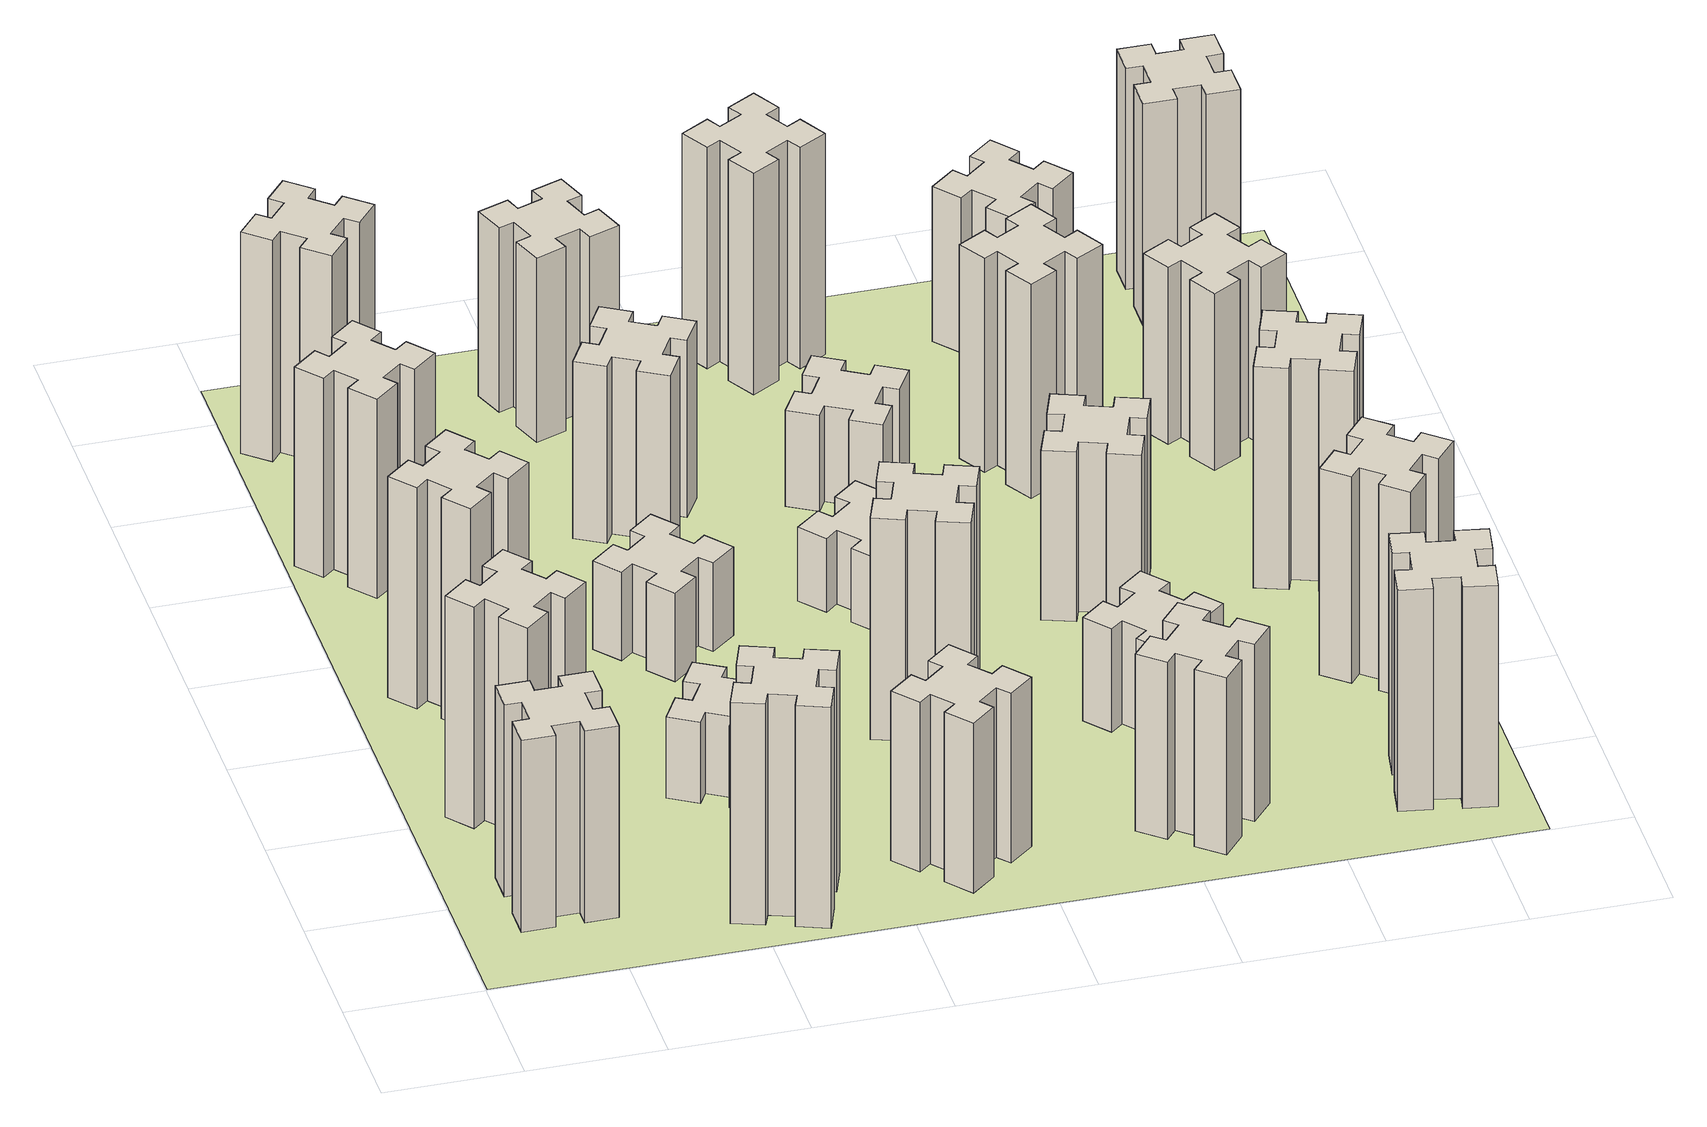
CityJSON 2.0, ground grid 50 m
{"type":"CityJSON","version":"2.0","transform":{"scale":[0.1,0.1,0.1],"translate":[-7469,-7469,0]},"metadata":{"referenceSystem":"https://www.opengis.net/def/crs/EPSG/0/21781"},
"CityObjects":{
"building1":{"type":"Building","attributes":{"class":"1000","function":"1000","usage":"1000","yearOfConstruction":2016,"roofType":"1000","measuredHeight":78,"storeysAboveGround":30,"storeysBelowGround":0},"geometry":[{"type":"Solid","lod":"1","boundaries":[[[[0,1,2,3,4,5,6,7,8,9,10,11,12,13,14,15,16,17,18,19]],[[17,16,20,21]],[[16,15,22,20]],[[15,14,23,22]],[[14,13,24,23]],[[13,12,25,24]],[[12,11,26,25]],[[11,10,27,26]],[[10,9,28,27]],[[9,8,29,28]],[[8,7,30,29]],[[7,6,31,30]],[[6,5,32,31]],[[5,4,33,32]],[[4,3,34,33]],[[3,2,35,34]],[[2,1,36,35]],[[1,0,37,36]],[[0,19,38,37]],[[19,18,39,38]],[[18,17,21,39]],[[24,25,26,27,28,29,30,31,32,33,34,35,36,37,38,39,21,20,22,23]]]]}]},
"building2":{"type":"Building","attributes":{"class":"1000","function":"1000","usage":"1000","yearOfConstruction":2016,"roofType":"1000","measuredHeight":90,"storeysAboveGround":30,"storeysBelowGround":0},"geometry":[{"type":"Solid","lod":"1","boundaries":[[[[40,41,42,43,44,45,46,47,48,49,50,51,52,53,54,55,56,57,58,59]],[[57,56,60,61]],[[56,55,62,60]],[[55,54,63,62]],[[54,53,64,63]],[[53,52,65,64]],[[52,51,66,65]],[[51,50,67,66]],[[50,49,68,67]],[[49,48,69,68]],[[48,47,70,69]],[[47,46,71,70]],[[46,45,72,71]],[[45,44,73,72]],[[44,43,74,73]],[[43,42,75,74]],[[42,41,76,75]],[[41,40,77,76]],[[40,59,78,77]],[[59,58,79,78]],[[58,57,61,79]],[[64,65,66,67,68,69,70,71,72,73,74,75,76,77,78,79,61,60,62,63]]]]}]},
"building3":{"type":"Building","attributes":{"class":"1000","function":"1000","usage":"1000","yearOfConstruction":2016,"roofType":"1000","measuredHeight":90,"storeysAboveGround":30,"storeysBelowGround":0},"geometry":[{"type":"Solid","lod":"1","boundaries":[[[[80,81,82,83,84,85,86,87,88,89,90,91,92,93,94,95,96,97,98,99]],[[97,96,100,101]],[[96,95,102,100]],[[95,94,103,102]],[[94,93,104,103]],[[93,92,105,104]],[[92,91,106,105]],[[91,90,107,106]],[[90,89,108,107]],[[89,88,109,108]],[[88,87,110,109]],[[87,86,111,110]],[[86,85,112,111]],[[85,84,113,112]],[[84,83,114,113]],[[83,82,115,114]],[[82,81,116,115]],[[81,80,117,116]],[[80,99,118,117]],[[99,98,119,118]],[[98,97,101,119]],[[104,105,106,107,108,109,110,111,112,113,114,115,116,117,118,119,101,100,102,103]]]]}]},
"building4":{"type":"Building","attributes":{"class":"1000","function":"1000","usage":"1000","yearOfConstruction":2016,"roofType":"1000","measuredHeight":81,"storeysAboveGround":30,"storeysBelowGround":0},"geometry":[{"type":"Solid","lod":"1","boundaries":[[[[120,121,122,123,124,125,126,127,128,129,130,131,132,133,134,135,136,137,138,139]],[[137,136,140,141]],[[136,135,142,140]],[[135,134,143,142]],[[134,133,144,143]],[[133,132,145,144]],[[132,131,146,145]],[[131,130,147,146]],[[130,129,148,147]],[[129,128,149,148]],[[128,127,150,149]],[[127,126,151,150]],[[126,125,152,151]],[[125,124,153,152]],[[124,123,154,153]],[[123,122,155,154]],[[122,121,156,155]],[[121,120,157,156]],[[120,139,158,157]],[[139,138,159,158]],[[138,137,141,159]],[[144,145,146,147,148,149,150,151,152,153,154,155,156,157,158,159,141,140,142,143]]]]}]},
"building5":{"type":"Building","attributes":{"class":"1000","function":"1000","usage":"1000","yearOfConstruction":2016,"roofType":"1000","measuredHeight":90,"storeysAboveGround":30,"storeysBelowGround":0},"geometry":[{"type":"Solid","lod":"1","boundaries":[[[[160,161,162,163,164,165,166,167,168,169,170,171,172,173,174,175,176,177,178,179]],[[177,176,180,181]],[[176,175,182,180]],[[175,174,183,182]],[[174,173,184,183]],[[173,172,185,184]],[[172,171,186,185]],[[171,170,187,186]],[[170,169,188,187]],[[169,168,189,188]],[[168,167,190,189]],[[167,166,191,190]],[[166,165,192,191]],[[165,164,193,192]],[[164,163,194,193]],[[163,162,195,194]],[[162,161,196,195]],[[161,160,197,196]],[[160,179,198,197]],[[179,178,199,198]],[[178,177,181,199]],[[184,185,186,187,188,189,190,191,192,193,194,195,196,197,198,199,181,180,182,183]]]]}]},
"building6":{"type":"Building","attributes":{"class":"1000","function":"1000","usage":"1000","yearOfConstruction":2016,"roofType":"1000","measuredHeight":90,"storeysAboveGround":30,"storeysBelowGround":0},"geometry":[{"type":"Solid","lod":"1","boundaries":[[[[200,201,202,203,204,205,206,207,208,209,210,211,212,213,214,215,216,217,218,219]],[[217,216,220,221]],[[216,215,222,220]],[[215,214,223,222]],[[214,213,224,223]],[[213,212,225,224]],[[212,211,226,225]],[[211,210,227,226]],[[210,209,228,227]],[[209,208,229,228]],[[208,207,230,229]],[[207,206,231,230]],[[206,205,232,231]],[[205,204,233,232]],[[204,203,234,233]],[[203,202,235,234]],[[202,201,236,235]],[[201,200,237,236]],[[200,219,238,237]],[[219,218,239,238]],[[218,217,221,239]],[[224,225,226,227,228,229,230,231,232,233,234,235,236,237,238,239,221,220,222,223]]]]}]},
"building7":{"type":"Building","attributes":{"class":"1000","function":"1000","usage":"1000","yearOfConstruction":2016,"roofType":"1000","measuredHeight":33,"storeysAboveGround":30,"storeysBelowGround":0},"geometry":[{"type":"Solid","lod":"1","boundaries":[[[[240,241,242,243,244,245,246,247,248,249,250,251,252,253,254,255,256,257,258,259]],[[257,256,260,261]],[[256,255,262,260]],[[255,254,263,262]],[[254,253,264,263]],[[253,252,265,264]],[[252,251,266,265]],[[251,250,267,266]],[[250,249,268,267]],[[249,248,269,268]],[[248,247,270,269]],[[247,246,271,270]],[[246,245,272,271]],[[245,244,273,272]],[[244,243,274,273]],[[243,242,275,274]],[[242,241,276,275]],[[241,240,277,276]],[[240,259,278,277]],[[259,258,279,278]],[[258,257,261,279]],[[264,265,266,267,268,269,270,271,272,273,274,275,276,277,278,279,261,260,262,263]]]]}]},
"building8":{"type":"Building","attributes":{"class":"1000","function":"1000","usage":"1000","yearOfConstruction":2016,"roofType":"1000","measuredHeight":36,"storeysAboveGround":30,"storeysBelowGround":0},"geometry":[{"type":"Solid","lod":"1","boundaries":[[[[280,281,282,283,284,285,286,287,288,289,290,291,292,293,294,295,296,297,298,299]],[[297,296,300,301]],[[296,295,302,300]],[[295,294,303,302]],[[294,293,304,303]],[[293,292,305,304]],[[292,291,306,305]],[[291,290,307,306]],[[290,289,308,307]],[[289,288,309,308]],[[288,287,310,309]],[[287,286,311,310]],[[286,285,312,311]],[[285,284,313,312]],[[284,283,314,313]],[[283,282,315,314]],[[282,281,316,315]],[[281,280,317,316]],[[280,299,318,317]],[[299,298,319,318]],[[298,297,301,319]],[[304,305,306,307,308,309,310,311,312,313,314,315,316,317,318,319,301,300,302,303]]]]}]},
"building9":{"type":"Building","attributes":{"class":"1000","function":"1000","usage":"1000","yearOfConstruction":2016,"roofType":"1000","measuredHeight":69,"storeysAboveGround":30,"storeysBelowGround":0},"geometry":[{"type":"Solid","lod":"1","boundaries":[[[[320,321,322,323,324,325,326,327,328,329,330,331,332,333,334,335,336,337,338,339]],[[337,336,340,341]],[[336,335,342,340]],[[335,334,343,342]],[[334,333,344,343]],[[333,332,345,344]],[[332,331,346,345]],[[331,330,347,346]],[[330,329,348,347]],[[329,328,349,348]],[[328,327,350,349]],[[327,326,351,350]],[[326,325,352,351]],[[325,324,353,352]],[[324,323,354,353]],[[323,322,355,354]],[[322,321,356,355]],[[321,320,357,356]],[[320,339,358,357]],[[339,338,359,358]],[[338,337,341,359]],[[344,345,346,347,348,349,350,351,352,353,354,355,356,357,358,359,341,340,342,343]]]]}]},
"building10":{"type":"Building","attributes":{"class":"1000","function":"1000","usage":"1000","yearOfConstruction":2016,"roofType":"1000","measuredHeight":72,"storeysAboveGround":30,"storeysBelowGround":0},"geometry":[{"type":"Solid","lod":"1","boundaries":[[[[360,361,362,363,364,365,366,367,368,369,370,371,372,373,374,375,376,377,378,379]],[[377,376,380,381]],[[376,375,382,380]],[[375,374,383,382]],[[374,373,384,383]],[[373,372,385,384]],[[372,371,386,385]],[[371,370,387,386]],[[370,369,388,387]],[[369,368,389,388]],[[368,367,390,389]],[[367,366,391,390]],[[366,365,392,391]],[[365,364,393,392]],[[364,363,394,393]],[[363,362,395,394]],[[362,361,396,395]],[[361,360,397,396]],[[360,379,398,397]],[[379,378,399,398]],[[378,377,381,399]],[[384,385,386,387,388,389,390,391,392,393,394,395,396,397,398,399,381,380,382,383]]]]}]},
"building11":{"type":"Building","attributes":{"class":"1000","function":"1000","usage":"1000","yearOfConstruction":2016,"roofType":"1000","measuredHeight":75,"storeysAboveGround":30,"storeysBelowGround":0},"geometry":[{"type":"Solid","lod":"1","boundaries":[[[[400,401,402,403,404,405,406,407,408,409,410,411,412,413,414,415,416,417,418,419]],[[417,416,420,421]],[[416,415,422,420]],[[415,414,423,422]],[[414,413,424,423]],[[413,412,425,424]],[[412,411,426,425]],[[411,410,427,426]],[[410,409,428,427]],[[409,408,429,428]],[[408,407,430,429]],[[407,406,431,430]],[[406,405,432,431]],[[405,404,433,432]],[[404,403,434,433]],[[403,402,435,434]],[[402,401,436,435]],[[401,400,437,436]],[[400,419,438,437]],[[419,418,439,438]],[[418,417,421,439]],[[424,425,426,427,428,429,430,431,432,433,434,435,436,437,438,439,421,420,422,423]]]]}]},
"building12":{"type":"Building","attributes":{"class":"1000","function":"1000","usage":"1000","yearOfConstruction":2016,"roofType":"1000","measuredHeight":90,"storeysAboveGround":30,"storeysBelowGround":0},"geometry":[{"type":"Solid","lod":"1","boundaries":[[[[440,441,442,443,444,445,446,447,448,449,450,451,452,453,454,455,456,457,458,459]],[[457,456,460,461]],[[456,455,462,460]],[[455,454,463,462]],[[454,453,464,463]],[[453,452,465,464]],[[452,451,466,465]],[[451,450,467,466]],[[450,449,468,467]],[[449,448,469,468]],[[448,447,470,469]],[[447,446,471,470]],[[446,445,472,471]],[[445,444,473,472]],[[444,443,474,473]],[[443,442,475,474]],[[442,441,476,475]],[[441,440,477,476]],[[440,459,478,477]],[[459,458,479,478]],[[458,457,461,479]],[[464,465,466,467,468,469,470,471,472,473,474,475,476,477,478,479,461,460,462,463]]]]}]},
"building13":{"type":"Building","attributes":{"class":"1000","function":"1000","usage":"1000","yearOfConstruction":2016,"roofType":"1000","measuredHeight":30,"storeysAboveGround":30,"storeysBelowGround":0},"geometry":[{"type":"Solid","lod":"1","boundaries":[[[[480,481,482,483,484,485,486,487,488,489,490,491,492,493,494,495,496,497,498,499]],[[497,496,500,501]],[[496,495,502,500]],[[495,494,503,502]],[[494,493,504,503]],[[493,492,505,504]],[[492,491,506,505]],[[491,490,507,506]],[[490,489,508,507]],[[489,488,509,508]],[[488,487,510,509]],[[487,486,511,510]],[[486,485,512,511]],[[485,484,513,512]],[[484,483,514,513]],[[483,482,515,514]],[[482,481,516,515]],[[481,480,517,516]],[[480,499,518,517]],[[499,498,519,518]],[[498,497,501,519]],[[504,505,506,507,508,509,510,511,512,513,514,515,516,517,518,519,501,500,502,503]]]]}]},
"building14":{"type":"Building","attributes":{"class":"1000","function":"1000","usage":"1000","yearOfConstruction":2016,"roofType":"1000","measuredHeight":72,"storeysAboveGround":30,"storeysBelowGround":0},"geometry":[{"type":"Solid","lod":"1","boundaries":[[[[520,521,522,523,524,525,526,527,528,529,530,531,532,533,534,535,536,537,538,539]],[[537,536,540,541]],[[536,535,542,540]],[[535,534,543,542]],[[534,533,544,543]],[[533,532,545,544]],[[532,531,546,545]],[[531,530,547,546]],[[530,529,548,547]],[[529,528,549,548]],[[528,527,550,549]],[[527,526,551,550]],[[526,525,552,551]],[[525,524,553,552]],[[524,523,554,553]],[[523,522,555,554]],[[522,521,556,555]],[[521,520,557,556]],[[520,539,558,557]],[[539,538,559,558]],[[538,537,541,559]],[[544,545,546,547,548,549,550,551,552,553,554,555,556,557,558,559,541,540,542,543]]]]}]},
"building15":{"type":"Building","attributes":{"class":"1000","function":"1000","usage":"1000","yearOfConstruction":2016,"roofType":"1000","measuredHeight":39,"storeysAboveGround":30,"storeysBelowGround":0},"geometry":[{"type":"Solid","lod":"1","boundaries":[[[[560,561,562,563,564,565,566,567,568,569,570,571,572,573,574,575,576,577,578,579]],[[577,576,580,581]],[[576,575,582,580]],[[575,574,583,582]],[[574,573,584,583]],[[573,572,585,584]],[[572,571,586,585]],[[571,570,587,586]],[[570,569,588,587]],[[569,568,589,588]],[[568,567,590,589]],[[567,566,591,590]],[[566,565,592,591]],[[565,564,593,592]],[[564,563,594,593]],[[563,562,595,594]],[[562,561,596,595]],[[561,560,597,596]],[[560,579,598,597]],[[579,578,599,598]],[[578,577,581,599]],[[584,585,586,587,588,589,590,591,592,593,594,595,596,597,598,599,581,580,582,583]]]]}]},
"building16":{"type":"Building","attributes":{"class":"1000","function":"1000","usage":"1000","yearOfConstruction":2016,"roofType":"1000","measuredHeight":90,"storeysAboveGround":30,"storeysBelowGround":0},"geometry":[{"type":"Solid","lod":"1","boundaries":[[[[600,601,602,603,604,605,606,607,608,609,610,611,612,613,614,615,616,617,618,619]],[[617,616,620,621]],[[616,615,622,620]],[[615,614,623,622]],[[614,613,624,623]],[[613,612,625,624]],[[612,611,626,625]],[[611,610,627,626]],[[610,609,628,627]],[[609,608,629,628]],[[608,607,630,629]],[[607,606,631,630]],[[606,605,632,631]],[[605,604,633,632]],[[604,603,634,633]],[[603,602,635,634]],[[602,601,636,635]],[[601,600,637,636]],[[600,619,638,637]],[[619,618,639,638]],[[618,617,621,639]],[[624,625,626,627,628,629,630,631,632,633,634,635,636,637,638,639,621,620,622,623]]]]}]},
"building17":{"type":"Building","attributes":{"class":"1000","function":"1000","usage":"1000","yearOfConstruction":2016,"roofType":"1000","measuredHeight":42,"storeysAboveGround":30,"storeysBelowGround":0},"geometry":[{"type":"Solid","lod":"1","boundaries":[[[[640,641,642,643,644,645,646,647,648,649,650,651,652,653,654,655,656,657,658,659]],[[657,656,660,661]],[[656,655,662,660]],[[655,654,663,662]],[[654,653,664,663]],[[653,652,665,664]],[[652,651,666,665]],[[651,650,667,666]],[[650,649,668,667]],[[649,648,669,668]],[[648,647,670,669]],[[647,646,671,670]],[[646,645,672,671]],[[645,644,673,672]],[[644,643,674,673]],[[643,642,675,674]],[[642,641,676,675]],[[641,640,677,676]],[[640,659,678,677]],[[659,658,679,678]],[[658,657,661,679]],[[664,665,666,667,668,669,670,671,672,673,674,675,676,677,678,679,661,660,662,663]]]]}]},
"building18":{"type":"Building","attributes":{"class":"1000","function":"1000","usage":"1000","yearOfConstruction":2016,"roofType":"1000","measuredHeight":69,"storeysAboveGround":30,"storeysBelowGround":0},"geometry":[{"type":"Solid","lod":"1","boundaries":[[[[680,681,682,683,684,685,686,687,688,689,690,691,692,693,694,695,696,697,698,699]],[[697,696,700,701]],[[696,695,702,700]],[[695,694,703,702]],[[694,693,704,703]],[[693,692,705,704]],[[692,691,706,705]],[[691,690,707,706]],[[690,689,708,707]],[[689,688,709,708]],[[688,687,710,709]],[[687,686,711,710]],[[686,685,712,711]],[[685,684,713,712]],[[684,683,714,713]],[[683,682,715,714]],[[682,681,716,715]],[[681,680,717,716]],[[680,699,718,717]],[[699,698,719,718]],[[698,697,701,719]],[[704,705,706,707,708,709,710,711,712,713,714,715,716,717,718,719,701,700,702,703]]]]}]},
"building19":{"type":"Building","attributes":{"class":"1000","function":"1000","usage":"1000","yearOfConstruction":2016,"roofType":"1000","measuredHeight":87,"storeysAboveGround":30,"storeysBelowGround":0},"geometry":[{"type":"Solid","lod":"1","boundaries":[[[[720,721,722,723,724,725,726,727,728,729,730,731,732,733,734,735,736,737,738,739]],[[737,736,740,741]],[[736,735,742,740]],[[735,734,743,742]],[[734,733,744,743]],[[733,732,745,744]],[[732,731,746,745]],[[731,730,747,746]],[[730,729,748,747]],[[729,728,749,748]],[[728,727,750,749]],[[727,726,751,750]],[[726,725,752,751]],[[725,724,753,752]],[[724,723,754,753]],[[723,722,755,754]],[[722,721,756,755]],[[721,720,757,756]],[[720,739,758,757]],[[739,738,759,758]],[[738,737,741,759]],[[744,745,746,747,748,749,750,751,752,753,754,755,756,757,758,759,741,740,742,743]]]]}]},
"building20":{"type":"Building","attributes":{"class":"1000","function":"1000","usage":"1000","yearOfConstruction":2016,"roofType":"1000","measuredHeight":90,"storeysAboveGround":30,"storeysBelowGround":0},"geometry":[{"type":"Solid","lod":"1","boundaries":[[[[760,761,762,763,764,765,766,767,768,769,770,771,772,773,774,775,776,777,778,779]],[[777,776,780,781]],[[776,775,782,780]],[[775,774,783,782]],[[774,773,784,783]],[[773,772,785,784]],[[772,771,786,785]],[[771,770,787,786]],[[770,769,788,787]],[[769,768,789,788]],[[768,767,790,789]],[[767,766,791,790]],[[766,765,792,791]],[[765,764,793,792]],[[764,763,794,793]],[[763,762,795,794]],[[762,761,796,795]],[[761,760,797,796]],[[760,779,798,797]],[[779,778,799,798]],[[778,777,781,799]],[[784,785,786,787,788,789,790,791,792,793,794,795,796,797,798,799,781,780,782,783]]]]}]},
"building21":{"type":"Building","attributes":{"class":"1000","function":"1000","usage":"1000","yearOfConstruction":2016,"roofType":"1000","measuredHeight":63,"storeysAboveGround":30,"storeysBelowGround":0},"geometry":[{"type":"Solid","lod":"1","boundaries":[[[[800,801,802,803,804,805,806,807,808,809,810,811,812,813,814,815,816,817,818,819]],[[817,816,820,821]],[[816,815,822,820]],[[815,814,823,822]],[[814,813,824,823]],[[813,812,825,824]],[[812,811,826,825]],[[811,810,827,826]],[[810,809,828,827]],[[809,808,829,828]],[[808,807,830,829]],[[807,806,831,830]],[[806,805,832,831]],[[805,804,833,832]],[[804,803,834,833]],[[803,802,835,834]],[[802,801,836,835]],[[801,800,837,836]],[[800,819,838,837]],[[819,818,839,838]],[[818,817,821,839]],[[824,825,826,827,828,829,830,831,832,833,834,835,836,837,838,839,821,820,822,823]]]]}]},
"building22":{"type":"Building","attributes":{"class":"1000","function":"1000","usage":"1000","yearOfConstruction":2016,"roofType":"1000","measuredHeight":84,"storeysAboveGround":30,"storeysBelowGround":0},"geometry":[{"type":"Solid","lod":"1","boundaries":[[[[840,841,842,843,844,845,846,847,848,849,850,851,852,853,854,855,856,857,858,859]],[[857,856,860,861]],[[856,855,862,860]],[[855,854,863,862]],[[854,853,864,863]],[[853,852,865,864]],[[852,851,866,865]],[[851,850,867,866]],[[850,849,868,867]],[[849,848,869,868]],[[848,847,870,869]],[[847,846,871,870]],[[846,845,872,871]],[[845,844,873,872]],[[844,843,874,873]],[[843,842,875,874]],[[842,841,876,875]],[[841,840,877,876]],[[840,859,878,877]],[[859,858,879,878]],[[858,857,861,879]],[[864,865,866,867,868,869,870,871,872,873,874,875,876,877,878,879,861,860,862,863]]]]}]},
"building23":{"type":"Building","attributes":{"class":"1000","function":"1000","usage":"1000","yearOfConstruction":2016,"roofType":"1000","measuredHeight":90,"storeysAboveGround":30,"storeysBelowGround":0},"geometry":[{"type":"Solid","lod":"1","boundaries":[[[[880,881,882,883,884,885,886,887,888,889,890,891,892,893,894,895,896,897,898,899]],[[897,896,900,901]],[[896,895,902,900]],[[895,894,903,902]],[[894,893,904,903]],[[893,892,905,904]],[[892,891,906,905]],[[891,890,907,906]],[[890,889,908,907]],[[889,888,909,908]],[[888,887,910,909]],[[887,886,911,910]],[[886,885,912,911]],[[885,884,913,912]],[[884,883,914,913]],[[883,882,915,914]],[[882,881,916,915]],[[881,880,917,916]],[[880,899,918,917]],[[899,898,919,918]],[[898,897,901,919]],[[904,905,906,907,908,909,910,911,912,913,914,915,916,917,918,919,901,900,902,903]]]]}]},
"building24":{"type":"Building","attributes":{"class":"1000","function":"1000","usage":"1000","yearOfConstruction":2016,"roofType":"1000","measuredHeight":72,"storeysAboveGround":30,"storeysBelowGround":0},"geometry":[{"type":"Solid","lod":"1","boundaries":[[[[920,921,922,923,924,925,926,927,928,929,930,931,932,933,934,935,936,937,938,939]],[[937,936,940,941]],[[936,935,942,940]],[[935,934,943,942]],[[934,933,944,943]],[[933,932,945,944]],[[932,931,946,945]],[[931,930,947,946]],[[930,929,948,947]],[[929,928,949,948]],[[928,927,950,949]],[[927,926,951,950]],[[926,925,952,951]],[[925,924,953,952]],[[924,923,954,953]],[[923,922,955,954]],[[922,921,956,955]],[[921,920,957,956]],[[920,939,958,957]],[[939,938,959,958]],[[938,937,941,959]],[[944,945,946,947,948,949,950,951,952,953,954,955,956,957,958,959,941,940,942,943]]]]}]},
"building25":{"type":"Building","attributes":{"class":"1000","function":"1000","usage":"1000","yearOfConstruction":2016,"roofType":"1000","measuredHeight":90,"storeysAboveGround":30,"storeysBelowGround":0},"geometry":[{"type":"Solid","lod":"1","boundaries":[[[[960,961,962,963,964,965,966,967,968,969,970,971,972,973,974,975,976,977,978,979]],[[977,976,980,981]],[[976,975,982,980]],[[975,974,983,982]],[[974,973,984,983]],[[973,972,985,984]],[[972,971,986,985]],[[971,970,987,986]],[[970,969,988,987]],[[969,968,989,988]],[[968,967,990,989]],[[967,966,991,990]],[[966,965,992,991]],[[965,964,993,992]],[[964,963,994,993]],[[963,962,995,994]],[[962,961,996,995]],[[961,960,997,996]],[[960,979,998,997]],[[979,978,999,998]],[[978,977,981,999]],[[984,985,986,987,988,989,990,991,992,993,994,995,996,997,998,999,981,980,982,983]]]]}]},
"landuse1":{"type":"LandUse","attributes":{"name":"plot1","function":"1010"},"geometry":[{"type":"MultiSurface","lod":"1","boundaries":[[[1000,1001,1002,1003]]]}]}
},
"vertices":[
[265,525,0],[265,425,0],[205,425,0],[205,305,0],[325,305,0],[325,365,0],[425,365,0],[425,305,0],[545,305,0],[545,425,0],[485,425,0],[485,525,0],[545,525,0],[545,645,0],[425,645,0],[425,585,0],[325,585,0],[325,645,0],[205,645,0],[205,525,0],[325,585,780],[325,645,780],[425,585,780],[425,645,780],[545,645,780],[545,525,780],[485,525,780],[485,425,780],[545,425,780],[545,305,780],[425,305,780],[425,365,780],[325,365,780],[325,305,780],[205,305,780],[205,425,780],[265,425,780],[265,525,780],[205,525,780],[205,645,780],
[492,1048,0],[427,1124,0],[473,1163,0],[396,1255,0],[304,1178,0],[343,1132,0],[266,1067,0],[228,1113,0],[136,1036,0],[213,944,0],[259,983,0],[323,906,0],[277,868,0],[354,776,0],[446,853,0],[408,899,0],[484,963,0],[523,917,0],[615,994,0],[538,1086,0],[484,963,900],[523,917,900],[408,899,900],[446,853,900],[354,776,900],[277,868,900],[323,906,900],[259,983,900],[213,944,900],[136,1036,900],[228,1113,900],[266,1067,900],[343,1132,900],[304,1178,900],[396,1255,900],[473,1163,900],[427,1124,900],[492,1048,900],[538,1086,900],[615,994,900],
[492,1788,0],[427,1864,0],[473,1903,0],[396,1995,0],[304,1918,0],[343,1872,0],[266,1807,0],[228,1853,0],[136,1776,0],[213,1684,0],[259,1723,0],[323,1646,0],[277,1608,0],[354,1516,0],[446,1593,0],[408,1639,0],[484,1703,0],[523,1657,0],[615,1734,0],[538,1826,0],[484,1703,900],[523,1657,900],[408,1639,900],[446,1593,900],[354,1516,900],[277,1608,900],[323,1646,900],[259,1723,900],[213,1684,900],[136,1776,900],[228,1853,900],[266,1807,900],[343,1872,900],[304,1918,900],[396,1995,900],[473,1903,900],[427,1864,900],[492,1788,900],[538,1826,900],[615,1734,900],
[243,2712,0],[166,2647,0],[128,2693,0],[36,2616,0],[113,2524,0],[159,2563,0],[223,2486,0],[177,2448,0],[254,2356,0],[346,2433,0],[308,2479,0],[384,2543,0],[423,2497,0],[515,2574,0],[438,2666,0],[392,2628,0],[327,2704,0],[373,2743,0],[296,2835,0],[204,2758,0],[327,2704,810],[373,2743,810],[392,2628,810],[438,2666,810],[515,2574,810],[423,2497,810],[384,2543,810],[308,2479,810],[346,2433,810],[254,2356,810],[177,2448,810],[223,2486,810],[159,2563,810],[113,2524,810],[36,2616,810],[128,2693,810],[166,2647,810],[243,2712,810],[204,2758,810],[296,2835,810],
[1029,360,0],[995,266,0],[939,287,0],[897,174,0],[1010,133,0],[1031,189,0],[1125,155,0],[1104,99,0],[1217,57,0],[1258,170,0],[1202,191,0],[1236,285,0],[1292,264,0],[1333,377,0],[1220,418,0],[1200,362,0],[1106,396,0],[1127,452,0],[1014,493,0],[973,380,0],[1106,396,900],[1127,452,900],[1200,362,900],[1220,418,900],[1333,377,900],[1292,264,900],[1236,285,900],[1202,191,900],[1258,170,900],[1217,57,900],[1104,99,900],[1125,155,900],[1031,189,900],[1010,133,900],[897,174,900],[939,287,900],[995,266,900],[1029,360,900],[973,380,900],[1014,493,900],
[384,3387,0],[308,3452,0],[346,3498,0],[254,3575,0],[177,3483,0],[223,3444,0],[159,3368,0],[113,3406,0],[36,3314,0],[128,3237,0],[166,3283,0],[243,3219,0],[204,3173,0],[296,3096,0],[373,3188,0],[327,3226,0],[392,3303,0],[438,3264,0],[515,3356,0],[423,3433,0],[392,3303,900],[438,3264,900],[327,3226,900],[373,3188,900],[296,3096,900],[204,3173,900],[243,3219,900],[166,3283,900],[128,3237,900],[36,3314,900],[113,3406,900],[159,3368,900],[223,3444,900],[177,3483,900],[254,3575,900],[346,3498,900],[308,3452,900],[384,3387,900],[423,3433,900],[515,3356,900],
[1186,917,0],[1236,1004,0],[1288,974,0],[1348,1078,0],[1244,1138,0],[1214,1086,0],[1127,1136,0],[1157,1188,0],[1053,1248,0],[993,1144,0],[1045,1114,0],[995,1027,0],[943,1057,0],[883,953,0],[987,893,0],[1017,945,0],[1104,895,0],[1074,843,0],[1178,783,0],[1238,887,0],[1104,895,330],[1074,843,330],[1017,945,330],[987,893,330],[883,953,330],[943,1057,330],[995,1027,330],[1045,1114,330],[993,1144,330],[1053,1248,330],[1157,1188,330],[1127,1136,330],[1214,1086,330],[1244,1138,330],[1348,1078,330],[1288,974,330],[1236,1004,330],[1186,917,330],[1238,887,330],[1178,783,330],
[1083,1972,0],[1006,1907,0],[968,1953,0],[876,1876,0],[953,1784,0],[999,1823,0],[1063,1746,0],[1017,1708,0],[1094,1616,0],[1186,1693,0],[1148,1739,0],[1224,1803,0],[1263,1757,0],[1355,1834,0],[1278,1926,0],[1232,1888,0],[1167,1964,0],[1213,2003,0],[1136,2095,0],[1044,2018,0],[1167,1964,360],[1213,2003,360],[1232,1888,360],[1278,1926,360],[1355,1834,360],[1263,1757,360],[1224,1803,360],[1148,1739,360],[1186,1693,360],[1094,1616,360],[1017,1708,360],[1063,1746,360],[999,1823,360],[953,1784,360],[876,1876,360],[968,1953,360],[1006,1907,360],[1083,1972,360],[1044,2018,360],[1136,2095,360],
[1639,343,0],[1703,266,0],[1657,228,0],[1734,136,0],[1826,213,0],[1788,259,0],[1864,323,0],[1903,277,0],[1995,354,0],[1918,446,0],[1872,408,0],[1807,484,0],[1853,523,0],[1776,615,0],[1684,538,0],[1723,492,0],[1646,427,0],[1608,473,0],[1516,396,0],[1593,304,0],[1646,427,690],[1608,473,690],[1723,492,690],[1684,538,690],[1776,615,690],[1853,523,690],[1807,484,690],[1872,408,690],[1918,446,690],[1995,354,690],[1903,277,690],[1864,323,690],[1788,259,690],[1826,213,690],[1734,136,690],[1657,228,690],[1703,266,690],[1639,343,690],[1593,304,690],[1516,396,690],
[1314,2666,0],[1227,2716,0],[1257,2768,0],[1153,2828,0],[1093,2724,0],[1145,2694,0],[1095,2607,0],[1043,2637,0],[983,2533,0],[1087,2473,0],[1117,2525,0],[1204,2475,0],[1174,2423,0],[1278,2363,0],[1338,2467,0],[1286,2497,0],[1336,2584,0],[1388,2554,0],[1448,2658,0],[1344,2718,0],[1336,2584,720],[1388,2554,720],[1286,2497,720],[1338,2467,720],[1278,2363,720],[1174,2423,720],[1204,2475,720],[1117,2525,720],[1087,2473,720],[983,2533,720],[1043,2637,720],[1095,2607,720],[1145,2694,720],[1093,2724,720],[1153,2828,720],[1257,2768,720],[1227,2716,720],[1314,2666,720],[1344,2718,720],[1448,2658,720],
[1125,3456,0],[1031,3422,0],[1010,3478,0],[897,3437,0],[939,3324,0],[995,3345,0],[1029,3251,0],[973,3230,0],[1014,3117,0],[1127,3159,0],[1106,3215,0],[1200,3249,0],[1220,3193,0],[1333,3234,0],[1292,3347,0],[1236,3326,0],[1202,3420,0],[1258,3440,0],[1217,3553,0],[1104,3512,0],[1202,3420,750],[1258,3440,750],[1236,3326,750],[1292,3347,750],[1333,3234,750],[1220,3193,750],[1200,3249,750],[1106,3215,750],[1127,3159,750],[1014,3117,750],[973,3230,750],[1029,3251,750],[995,3345,750],[939,3324,750],[897,3437,750],[1010,3478,750],[1031,3422,750],[1125,3456,750],[1104,3512,750],[1217,3553,750],
[1769,1300,0],[1735,1206,0],[1679,1227,0],[1637,1114,0],[1750,1073,0],[1771,1129,0],[1865,1095,0],[1844,1039,0],[1957,997,0],[1998,1110,0],[1942,1131,0],[1976,1225,0],[2032,1204,0],[2073,1317,0],[1960,1358,0],[1940,1302,0],[1846,1336,0],[1867,1392,0],[1754,1433,0],[1713,1320,0],[1846,1336,900],[1867,1392,900],[1940,1302,900],[1960,1358,900],[2073,1317,900],[2032,1204,900],[1976,1225,900],[1942,1131,900],[1998,1110,900],[1957,997,900],[1844,1039,900],[1865,1095,900],[1771,1129,900],[1750,1073,900],[1637,1114,900],[1679,1227,900],[1735,1206,900],[1769,1300,900],[1713,1320,900],[1754,1433,900],
[1972,1988,0],[1907,2064,0],[1953,2103,0],[1876,2195,0],[1784,2118,0],[1823,2072,0],[1746,2007,0],[1708,2053,0],[1616,1976,0],[1693,1884,0],[1739,1923,0],[1803,1846,0],[1757,1808,0],[1834,1716,0],[1926,1793,0],[1888,1839,0],[1964,1903,0],[2003,1857,0],[2095,1934,0],[2018,2026,0],[1964,1903,300],[2003,1857,300],[1888,1839,300],[1926,1793,300],[1834,1716,300],[1757,1808,300],[1803,1846,300],[1739,1923,300],[1693,1884,300],[1616,1976,300],[1708,2053,300],[1746,2007,300],[1823,2072,300],[1784,2118,300],[1876,2195,300],[1953,2103,300],[1907,2064,300],[1972,1988,300],[2018,2026,300],[2095,1934,300],
[2486,323,0],[2563,259,0],[2524,213,0],[2616,136,0],[2693,228,0],[2647,266,0],[2712,343,0],[2758,304,0],[2835,396,0],[2743,473,0],[2704,427,0],[2628,492,0],[2666,538,0],[2574,615,0],[2497,523,0],[2543,484,0],[2479,408,0],[2433,446,0],[2356,354,0],[2448,277,0],[2479,408,720],[2433,446,720],[2543,484,720],[2497,523,720],[2574,615,720],[2666,538,720],[2628,492,720],[2704,427,720],[2743,473,720],[2835,396,720],[2758,304,720],[2712,343,720],[2647,266,720],[2693,228,720],[2616,136,720],[2524,213,720],[2563,259,720],[2486,323,720],[2448,277,720],[2356,354,720],
[2026,2497,0],[2076,2584,0],[2128,2554,0],[2188,2658,0],[2084,2718,0],[2054,2666,0],[1967,2716,0],[1997,2768,0],[1893,2828,0],[1833,2724,0],[1885,2694,0],[1835,2607,0],[1783,2637,0],[1723,2533,0],[1827,2473,0],[1857,2525,0],[1944,2475,0],[1914,2423,0],[2018,2363,0],[2078,2467,0],[1944,2475,390],[1914,2423,390],[1857,2525,390],[1827,2473,390],[1723,2533,390],[1783,2637,390],[1835,2607,390],[1885,2694,390],[1833,2724,390],[1893,2828,390],[1997,2768,390],[1967,2716,390],[2054,2666,390],[2084,2718,390],[2188,2658,390],[2128,2554,390],[2076,2584,390],[2026,2497,390],[2078,2467,390],[2018,2363,390],
[1844,3556,0],[1757,3506,0],[1727,3558,0],[1623,3498,0],[1683,3394,0],[1735,3424,0],[1785,3337,0],[1733,3307,0],[1793,3203,0],[1897,3263,0],[1867,3315,0],[1954,3365,0],[1984,3313,0],[2088,3373,0],[2028,3477,0],[1976,3447,0],[1926,3534,0],[1978,3564,0],[1918,3668,0],[1814,3608,0],[1926,3534,900],[1978,3564,900],[1976,3447,900],[2028,3477,900],[2088,3373,900],[1984,3313,900],[1954,3365,900],[1867,3315,900],[1897,3263,900],[1793,3203,900],[1733,3307,900],[1785,3337,900],[1735,3424,900],[1683,3394,900],[1623,3498,900],[1727,3558,900],[1757,3506,900],[1844,3556,900],[1814,3608,900],[1918,3668,900],
[2563,1132,0],[2486,1067,0],[2448,1113,0],[2356,1036,0],[2433,944,0],[2479,983,0],[2543,906,0],[2497,868,0],[2574,776,0],[2666,853,0],[2628,899,0],[2704,963,0],[2743,917,0],[2835,994,0],[2758,1086,0],[2712,1048,0],[2647,1124,0],[2693,1163,0],[2616,1255,0],[2524,1178,0],[2647,1124,420],[2693,1163,420],[2712,1048,420],[2758,1086,420],[2835,994,420],[2743,917,420],[2704,963,420],[2628,899,420],[2666,853,420],[2574,776,420],[2497,868,420],[2543,906,420],[2479,983,420],[2433,944,420],[2356,1036,420],[2448,1113,420],[2486,1067,420],[2563,1132,420],[2524,1178,420],[2616,1255,420],
[2682,1671,0],[2716,1765,0],[2772,1744,0],[2813,1857,0],[2700,1898,0],[2680,1842,0],[2586,1876,0],[2607,1932,0],[2494,1973,0],[2453,1860,0],[2509,1840,0],[2475,1746,0],[2419,1767,0],[2377,1654,0],[2490,1613,0],[2511,1669,0],[2605,1635,0],[2584,1579,0],[2697,1537,0],[2738,1650,0],[2605,1635,690],[2584,1579,690],[2511,1669,690],[2490,1613,690],[2377,1654,690],[2419,1767,690],[2475,1746,690],[2509,1840,690],[2453,1860,690],[2494,1973,690],[2607,1932,690],[2586,1876,690],[2680,1842,690],[2700,1898,690],[2813,1857,690],[2772,1744,690],[2716,1765,690],[2682,1671,690],[2738,1650,690],[2697,1537,690],
[2607,2475,0],[2694,2525,0],[2724,2473,0],[2828,2533,0],[2768,2637,0],[2716,2607,0],[2666,2694,0],[2718,2724,0],[2658,2828,0],[2554,2768,0],[2584,2716,0],[2497,2666,0],[2467,2718,0],[2363,2658,0],[2423,2554,0],[2475,2584,0],[2525,2497,0],[2473,2467,0],[2533,2363,0],[2637,2423,0],[2525,2497,870],[2473,2467,870],[2475,2584,870],[2423,2554,870],[2363,2658,870],[2467,2718,870],[2497,2666,870],[2584,2716,870],[2554,2768,870],[2658,2828,870],[2718,2724,870],[2666,2694,870],[2716,2607,870],[2768,2637,870],[2828,2533,870],[2724,2473,870],[2694,2525,870],[2607,2475,870],[2637,2423,870],[2533,2363,870],
[3504,475,0],[3405,492,0],[3416,551,0],[3297,572,0],[3277,454,0],[3336,444,0],[3318,345,0],[3259,356,0],[3238,237,0],[3357,217,0],[3367,276,0],[3465,258,0],[3455,199,0],[3573,178,0],[3594,297,0],[3535,307,0],[3552,405,0],[3611,395,0],[3632,513,0],[3514,534,0],[3552,405,900],[3611,395,900],[3535,307,900],[3594,297,900],[3573,178,900],[3455,199,900],[3465,258,900],[3367,276,900],[3357,217,900],[3238,237,900],[3259,356,900],[3318,345,900],[3336,444,900],[3277,454,900],[3297,572,900],[3416,551,900],[3405,492,900],[3504,475,900],[3514,534,900],[3632,513,900],
[2812,3368,0],[2747,3444,0],[2793,3483,0],[2716,3575,0],[2624,3498,0],[2663,3452,0],[2586,3387,0],[2548,3433,0],[2456,3356,0],[2533,3264,0],[2579,3303,0],[2643,3226,0],[2597,3188,0],[2674,3096,0],[2766,3173,0],[2728,3219,0],[2804,3283,0],[2843,3237,0],[2935,3314,0],[2858,3406,0],[2804,3283,630],[2843,3237,630],[2728,3219,630],[2766,3173,630],[2674,3096,630],[2597,3188,630],[2643,3226,630],[2579,3303,630],[2533,3264,630],[2456,3356,630],[2548,3433,630],[2586,3387,630],[2663,3452,630],[2624,3498,630],[2716,3575,630],[2793,3483,630],[2747,3444,630],[2812,3368,630],[2858,3406,630],[2935,3314,630],
[3487,1006,0],[3552,1083,0],[3598,1044,0],[3675,1136,0],[3583,1213,0],[3544,1167,0],[3468,1232,0],[3506,1278,0],[3414,1355,0],[3337,1263,0],[3383,1224,0],[3319,1148,0],[3273,1186,0],[3196,1094,0],[3288,1017,0],[3326,1063,0],[3403,999,0],[3364,953,0],[3456,876,0],[3533,968,0],[3403,999,840],[3364,953,840],[3326,1063,840],[3288,1017,840],[3196,1094,840],[3273,1186,840],[3319,1148,840],[3383,1224,840],[3337,1263,840],[3414,1355,840],[3506,1278,840],[3468,1232,840],[3544,1167,840],[3583,1213,840],[3675,1136,840],[3598,1044,840],[3552,1083,840],[3487,1006,840],[3533,968,840],[3456,876,840],
[3420,1842,0],[3326,1876,0],[3347,1932,0],[3234,1973,0],[3193,1860,0],[3249,1840,0],[3215,1746,0],[3159,1767,0],[3117,1654,0],[3230,1613,0],[3251,1669,0],[3345,1635,0],[3324,1579,0],[3437,1537,0],[3478,1650,0],[3422,1671,0],[3456,1765,0],[3512,1744,0],[3553,1857,0],[3440,1898,0],[3456,1765,900],[3512,1744,900],[3422,1671,900],[3478,1650,900],[3437,1537,900],[3324,1579,900],[3345,1635,900],[3251,1669,900],[3230,1613,900],[3117,1654,900],[3159,1767,900],[3215,1746,900],[3249,1840,900],[3193,1860,900],[3234,1973,900],[3347,1932,900],[3326,1876,900],[3420,1842,900],[3440,1898,900],[3553,1857,900],
[3247,2475,0],[3334,2525,0],[3364,2473,0],[3468,2533,0],[3408,2637,0],[3356,2607,0],[3306,2694,0],[3358,2724,0],[3298,2828,0],[3194,2768,0],[3224,2716,0],[3137,2666,0],[3107,2718,0],[3003,2658,0],[3063,2554,0],[3115,2584,0],[3165,2497,0],[3113,2467,0],[3173,2363,0],[3277,2423,0],[3165,2497,720],[3113,2467,720],[3115,2584,720],[3063,2554,720],[3003,2658,720],[3107,2718,720],[3137,2666,720],[3224,2716,720],[3194,2768,720],[3298,2828,720],[3358,2724,720],[3306,2694,720],[3356,2607,720],[3408,2637,720],[3468,2533,720],[3364,2473,720],[3334,2525,720],[3247,2475,720],[3277,2423,720],[3173,2363,720],
[3285,3325,0],[3385,3325,0],[3385,3265,0],[3505,3265,0],[3505,3385,0],[3445,3385,0],[3445,3485,0],[3505,3485,0],[3505,3605,0],[3385,3605,0],[3385,3545,0],[3285,3545,0],[3285,3605,0],[3165,3605,0],[3165,3485,0],[3225,3485,0],[3225,3385,0],[3165,3385,0],[3165,3265,0],[3285,3265,0],[3225,3385,900],[3165,3385,900],[3225,3485,900],[3165,3485,900],[3165,3605,900],[3285,3605,900],[3285,3545,900],[3385,3545,900],[3385,3605,900],[3505,3605,900],[3505,3485,900],[3445,3485,900],[3445,3385,900],[3505,3385,900],[3505,3265,900],[3385,3265,900],[3385,3325,900],[3285,3325,900],[3285,3265,900],[3165,3265,900],
[5,3705,0],[3705,3705,0],[3705,5,0],[5,5,0]
]}
